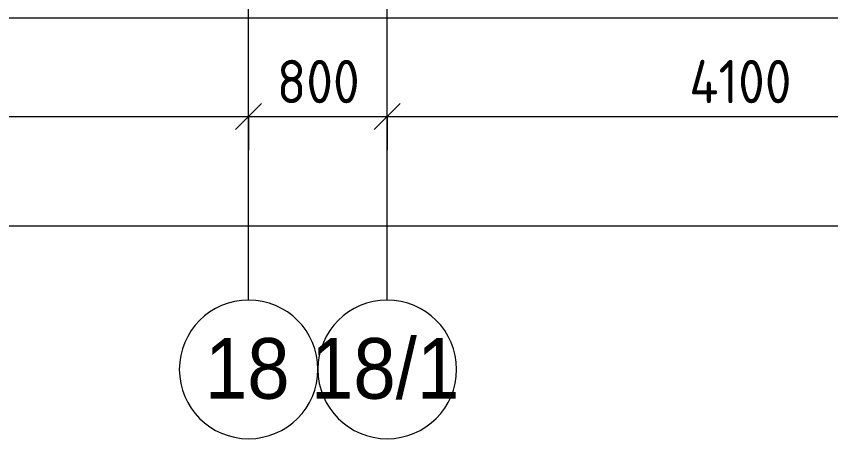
# Model space of a CAD drawing. Header units: millimetres. Extents: x 35881 to 234190, y -8553 to 29063.
# Drawn here: x 64319 to 69020, y -2706 to -269 of the extents above; entities that cross this region are included whole.
import ezdxf

# ---------------------------------------------------------------- set-up
doc = ezdxf.new("R2010")
doc.units = ezdxf.units.MM
for name, color, linetype, lineweight in [('A-ANNO-DIMS', 7, 'Continuous', 9), ('A-ANNO-DIMS-100', 7, 'Continuous', 9), ('A-WALL', 7, 'Continuous', 9), ('Оси', 7, 'Continuous', 9), ('Оси-1', 7, 'Continuous', 20)]:
    doc.layers.add(name, color=color, linetype=linetype, lineweight=lineweight)
doc.styles.add('Arial', font='arial.ttf', dxfattribs={"width": 0.9, "height": 350})
doc.styles.add('ISOCPEUR', font='isocpeur.ttf', dxfattribs={"width": 0.9, "height": 250})
doc.dimstyles.new('ISO-2_5_0_9К_БОЛЬШОЙ', dxfattribs={"dimscale": 304.8, "dimtxt": 248.995294, "dimasz": 0.492126, "dimexe": 0.393701, "dimexo": 0.984252, "dimgap": 0, "dimtad": 1, "dimdec": 0, "dimrnd": 10, "dimzin": 0, "dimdsep": 46, "dimtxsty": 'ISOCPEUR', "dimblk1": 'OBLIQUE', "dimblk2": 'OBLIQUE', "dimsah": 1, "dimcen": 0.09, "dimdle": 0.393701, "dimazin": 0, "dimtfac": 1, "dimtdec": 4, "dimtix": 1, "dimtmove": 0, "dimatfit": 3, "dimfxl": 1, "dimtvp": 1, "dimtolj": 1, "dimtzin": 0, "dimarcsym": 2})

# ---------------------------------------------------------------- blocks, each defined once
blk = doc.blocks.new('Ось сетки - D8-29747960-План размещения напольных электротехнических лючков и розеток 1 этажа в осях 12-23')
at = {"layer": 'Оси-1'}
for start, end in [(360, 180), (180, 360)]:
    blk.add_arc((0, 0), 4, start, end, dxfattribs=at)
blk = doc.blocks.new('DIMBLOCK11-План размещения напольных электротехнических лючков и розеток 1 этажа в осях 12-23')
at = {"layer": 'A-ANNO-DIMS-100'}
for p, q in [((61160, -1041.2), (61160, -727.3)), ((65660, -1041.2), (65660, -727.3)), ((61160, -847.3), (65660, -847.3)), ((61160, -847.3), (61160, -1041.2)), ((65660, -847.3), (65660, -1041.2))]:
    blk.add_line(p, q, dxfattribs=at)
at = {"layer": 'A-ANNO-DIMS-100', "lineweight": 20}
for p, q in [((61160, -847.3), (61235, -772.3)), ((65660, -847.3), (65735, -772.3)), ((61160, -847.3), (61085, -922.3)), ((65660, -847.3), (65585, -922.3))]:
    blk.add_line(p, q, dxfattribs=at)
at = {"layer": 'A-ANNO-DIMS-100', "color": 0, "insert": (63082, -520.7), "char_height": 250, "width": 787.208, "attachment_point": 1, "line_spacing_factor": 1.149209, "style": 'ISOCPEUR'}
blk.add_mtext('4500', dxfattribs=at)
blk = doc.blocks.new('_Oblique')
at = {"color": 0, "linetype": 'ByBlock', "lineweight": -2}
blk.add_line((-0.5, -0.5), (0.5, 0.5), dxfattribs=at)
blk = doc.blocks.new('DIMBLOCK12-План размещения напольных электротехнических лючков и розеток 1 этажа в осях 12-23')
at = {"layer": 'A-ANNO-DIMS-100'}
for p, q in [((65660, -1041.2), (65660, -727.3)), ((66460, -1041.2), (66460, -727.3)), ((65660, -847.3), (66460, -847.3)), ((65660, -847.3), (65660, -1041.2)), ((66460, -847.3), (66460, -1041.2))]:
    blk.add_line(p, q, dxfattribs=at)
at = {"layer": 'A-ANNO-DIMS-100', "lineweight": 20}
for p, q in [((65660, -847.3), (65735, -772.3)), ((66460, -847.3), (66535, -772.3)), ((65660, -847.3), (65585, -922.3)), ((66460, -847.3), (66385, -922.3))]:
    blk.add_line(p, q, dxfattribs=at)
at = {"layer": 'A-ANNO-DIMS-100', "color": 0, "insert": (65823, -520.7), "char_height": 250, "width": 568.858, "attachment_point": 1, "line_spacing_factor": 1.149209, "style": 'ISOCPEUR'}
blk.add_mtext('800', dxfattribs=at)
blk = doc.blocks.new('DIMBLOCK13-План размещения напольных электротехнических лючков и розеток 1 этажа в осях 12-23')
at = {"layer": 'A-ANNO-DIMS-100'}
for p, q in [((66460, -1041.2), (66460, -727.3)), ((70560, -1041.2), (70560, -727.3)), ((66460, -847.3), (70560, -847.3)), ((66460, -847.3), (66460, -1041.2)), ((70560, -847.3), (70560, -1041.2))]:
    blk.add_line(p, q, dxfattribs=at)
at = {"layer": 'A-ANNO-DIMS-100', "lineweight": 20}
for p, q in [((66460, -847.3), (66535, -772.3)), ((70560, -847.3), (70635, -772.3)), ((66460, -847.3), (66385, -922.3)), ((70560, -847.3), (70485, -922.3))]:
    blk.add_line(p, q, dxfattribs=at)
at = {"layer": 'A-ANNO-DIMS-100', "color": 0, "insert": (68203.5, -520.7), "char_height": 250, "width": 735.494, "attachment_point": 1, "line_spacing_factor": 1.149209, "style": 'ISOCPEUR'}
blk.add_mtext('4100', dxfattribs=at)
blk = doc.blocks.new('DIMBLOCK32-План размещения напольных электротехнических лючков и розеток 1 этажа в осях 12-23')
at = {"layer": 'A-ANNO-DIMS-100'}
for p, q in [((38310, -1671.5), (38310, -1357.6)), ((84560, -1671.5), (84560, -1357.6)), ((38190, -1477.6), (84680, -1477.6)), ((38310, -1477.6), (38310, -1671.5)), ((84560, -1477.6), (84560, -1671.5))]:
    blk.add_line(p, q, dxfattribs=at)
at = {"layer": 'A-ANNO-DIMS-100', "lineweight": 20}
for p, q in [((38310, -1477.6), (38385, -1402.6)), ((84560, -1477.6), (84635, -1402.6)), ((38310, -1477.6), (38235, -1552.6)), ((84560, -1477.6), (84485, -1552.6))]:
    blk.add_line(p, q, dxfattribs=at)
at = {"layer": 'A-ANNO-DIMS-100', "color": 0, "insert": (61028, -1150.9), "char_height": 250, "width": 976.828, "attachment_point": 1, "line_spacing_factor": 1.149209, "style": 'ISOCPEUR'}
blk.add_mtext('46250', dxfattribs=at)

msp = doc.modelspace()

# ---------------------------------------------------------------- linework, layer by layer
at = {"layer": 'A-WALL'}
msp.add_line((72280, -280), (38742.7, -280), dxfattribs=at)
at = {"layer": 'Оси'}
for p, q in [((65660, -1906.3), (65660, 593.7)), ((66460, -1906.3), (66460, 593.7))]:
    msp.add_line(p, q, dxfattribs=at)

# ---------------------------------------------------------------- block references
at = {"layer": 'Оси-1', "xscale": 99.99999999999993, "yscale": 99.99999999999993, "zscale": 99.99999999999993}
for p in [(65660, -2306.3), (66460, -2306.3)]:
    msp.add_blockref('Ось сетки - D8-29747960-План размещения напольных электротехнических лючков и розеток 1 этажа в осях 12-23', p, dxfattribs=at)

# ---------------------------------------------------------------- texts
at = {"layer": 'Оси', "char_height": 350, "attachment_point": 1, "style": 'Arial'}
for s, insert, width in [('18/1', (66019.7, -2125.6), 1060.633), ('18', (65407.4, -2125.6), 606.076)]:
    msp.add_mtext(s, dxfattribs=dict(at, insert=insert, width=width))

# ---------------------------------------------------------------- dimensions: what is measured, and where the dimension line sits
at = {"layer": 'A-ANNO-DIMS'}
for base, p1, p2, override, picture, middle in [((65660, -847.3), (61160, -741.2), (65660, -741.2), {"dimpost": '<>', "dimfxl": 4500}, 'DIMBLOCK11-План размещения напольных электротехнических лючков и розеток 1 этажа в осях 12-23', (63410, -722.3)), ((66460, -847.3), (65660, -741.2), (66460, -741.2), {"dimpost": '<>', "dimfxl": 800}, 'DIMBLOCK12-План размещения напольных электротехнических лючков и розеток 1 этажа в осях 12-23', (66060, -722.3)), ((70560, -847.3), (66460, -741.2), (70560, -741.2), {"dimpost": '<>', "dimfxl": 4100}, 'DIMBLOCK13-План размещения напольных электротехнических лючков и розеток 1 этажа в осях 12-23', (68510, -722.3)), ((84560, -1477.6), (38310, -1371.5), (84560, -1371.5), {"dimpost": '<>', "dimfxl": 46250}, 'DIMBLOCK32-План размещения напольных электротехнических лючков и розеток 1 этажа в осях 12-23', (61435, -1352.6))]:
    dim = msp.add_linear_dim(base=base, p1=p1, p2=p2, dimstyle='ISO-2_5_0_9К_БОЛЬШОЙ', override=override, dxfattribs=at)
    dim.commit()
    dim.dimension.update_dxf_attribs({"geometry": picture, "text_midpoint": middle})

doc.saveas('drawing.dxf')
